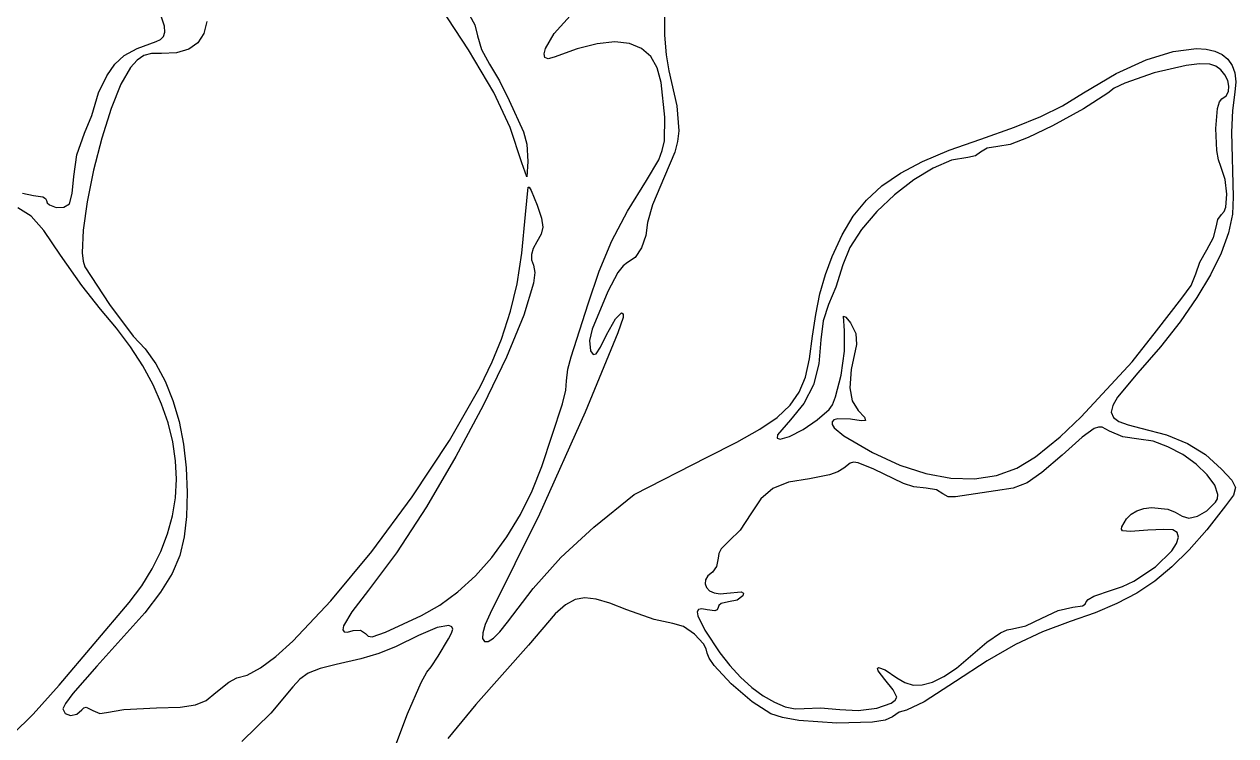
# Model space of a CAD drawing. Extents: x 56 to 1033, y 17 to 979.
# Drawn here: x 901.4 to 1033.2, y 341.4 to 418.8 of the extents above; entities that cross this region are included whole.
import ezdxf

# ---------------------------------------------------------------- set-up
doc = ezdxf.new("R2010")
doc.units = 0

msp = doc.modelspace()

# ---------------------------------------------------------------- linework, layer by layer
at = {"layer": 'Layer 1'}
for p, q in [((949.742872, 416.003456), (945.63178, 422.259705)), ((971.077502, 422.431493), (971.064996, 417.603)), ((916.643941, 418.565074), (915.973581, 420.616479)), ((921.258644, 419.083547), (920.948597, 417.785584)), ((949.844512, 419.771805), (950.415349, 418.723909)), ((959.054364, 417.769357), (960.79648, 419.681965)), ((916.550661, 417.43067), (916.689026, 417.903837)), ((916.689026, 417.903837), (916.643941, 418.565074)), ((920.948597, 417.785584), (920.291495, 416.767884)), ((950.415349, 418.723909), (950.71798, 417.512195)), ((958.088986, 416.143109), (959.054364, 417.769357)), ((913.674996, 416.137741), (915.75342, 416.88382)), ((915.75342, 416.88382), (916.236305, 417.104391)), ((916.236305, 417.104391), (916.550661, 417.43067)), ((920.291495, 416.767884), (919.29578, 416.050666)), ((950.71798, 417.512195), (951.15981, 416.020919)), ((963.732959, 416.659674), (961.537447, 416.109015)), ((965.635845, 416.850579), (963.732959, 416.659674)), ((967.243506, 416.682351), (965.635845, 416.850579)), ((968.553343, 416.155609), (967.243506, 416.682351)), ((971.064996, 417.603), (971.233506, 415.44687)), ((911.246002, 414.450639), (912.256189, 415.38479)), ((912.256189, 415.38479), (913.674996, 416.137741)), ((914.427765, 415.37423), (913.702376, 414.88913)), ((915.260734, 415.592488), (914.427765, 415.37423)), ((916.32229, 415.598555), (915.260734, 415.592488)), ((917.969897, 415.65415), (916.32229, 415.598555)), ((919.29578, 416.050666), (917.969897, 415.65415)), ((952.473222, 411.372219), (949.742872, 416.003456)), ((951.15981, 416.020919), (952.00682, 414.454395)), ((957.941595, 415.550518), (958.088986, 416.143109)), ((958.041213, 415.165294), (957.941595, 415.550518)), ((958.405449, 415.032697), (958.041213, 415.165294)), ((959.05191, 415.197985), (958.405449, 415.032697)), ((961.537447, 416.109015), (959.05191, 415.197985)), ((969.562755, 415.270971), (968.553343, 416.155609)), ((970.269144, 414.029057), (969.562755, 415.270971)), ((971.233506, 415.44687), (971.53064, 413.718025)), ((1023.451034, 414.918147), (1026.391997, 415.824166)), ((1026.391997, 415.824166), (1028.91004, 416.133896)), ((1028.91004, 416.133896), (1029.98442, 416.065022)), ((1029.98442, 416.065022), (1030.921814, 415.846918)), ((1030.921814, 415.846918), (1031.711804, 415.479531)), ((1031.711804, 415.479531), (1032.343971, 414.96281)), ((910.39344, 413.16096), (911.246002, 414.450639)), ((912.96356, 414.082535), (911.912721, 412.273951)), ((913.702376, 414.88913), (912.96356, 414.082535)), ((952.00682, 414.454395), (953.107224, 412.618025)), ((970.66991, 412.430485), (970.269144, 414.029057)), ((1020.170499, 413.41626), (1023.451034, 414.918147)), ((1027.782673, 414.287042), (1024.326638, 413.493856)), ((1029.255894, 414.466268), (1027.782673, 414.287042)), ((1030.3732, 414.4475), (1029.255894, 414.466268)), ((1031.026232, 414.229902), (1030.3732, 414.4475)), ((1031.580963, 413.820842), (1031.026232, 414.229902)), ((1032.016705, 413.279755), (1031.580963, 413.820842)), ((1032.343971, 414.96281), (1032.807897, 414.296701)), ((1032.807897, 414.296701), (1033.093163, 413.481152)), ((909.492712, 411.332591), (910.39344, 413.16096)), ((953.107224, 412.618025), (954.15833, 410.477965)), ((971.53064, 413.718025), (972.379905, 409.914933)), ((1016.63374, 411.318925), (1020.170499, 413.41626)), ((1024.326638, 413.493856), (1021.121383, 412.386445)), ((1032.312775, 412.666075), (1032.016705, 413.279755)), ((1032.448485, 412.039236), (1032.312775, 412.666075)), ((1033.18935, 412.516111), (1033.08604, 411.401525)), ((1033.093163, 413.481152), (1033.18935, 412.516111)), ((909.10629, 410.10288), (909.492712, 411.332591)), ((911.912721, 412.273951), (910.848983, 409.609934)), ((954.261014, 407.545699), (952.473222, 411.372219)), ((971.099275, 408.670775), (970.66991, 412.430485)), ((1014.348849, 409.922338), (1016.63374, 411.318925)), ((1019.2832, 411.28331), (1016.6324, 409.57663)), ((1019.961639, 411.814437), (1019.2832, 411.28331)), ((1021.121383, 412.386445), (1019.961639, 411.814437)), ((1032.156084, 410.98382), (1032.40315, 411.458673)), ((1032.40315, 411.458673), (1032.448485, 412.039236)), ((1033.08604, 411.401525), (1032.820742, 409.382869)), ((908.757829, 408.843296), (909.10629, 410.10288)), ((954.15833, 410.477965), (955.71385, 407.098755)), ((972.379905, 409.914933), (972.603571, 407.205663)), ((1011.96779, 408.729988), (1014.348849, 409.922338)), ((1031.205806, 409.607467), (1031.411162, 410.334387)), ((1031.411162, 410.334387), (1031.6866, 410.67411)), ((1031.6866, 410.67411), (1032.156084, 410.98382)), ((907.94811, 406.94313), (908.757829, 408.843296)), ((910.848983, 409.609934), (909.840517, 406.389214)), ((971.047434, 406.096568), (971.099275, 408.670775)), ((1009.121581, 407.576258), (1011.96779, 408.729988)), ((1016.6324, 409.57663), (1013.244161, 407.729187)), ((1031.0132, 407.433727), (1031.205806, 409.607467)), ((1032.820742, 409.382869), (1032.708002, 407.047779)), ((955.54443, 403.703605), (954.261014, 407.545699)), ((1005.44124, 406.295535), (1009.121581, 407.576258)), ((1013.244161, 407.729187), (1010.611463, 406.451704)), ((1031.124494, 405.036282), (1031.0132, 407.433727)), ((907.135635, 404.586811), (907.94811, 406.94313)), ((909.840517, 406.389214), (908.955494, 402.910518)), ((955.71385, 407.098755), (956.077234, 405.725064)), ((970.809869, 405.042662), (971.047434, 406.096568)), ((972.471588, 406.037744), (972.172145, 404.875123)), ((972.603571, 407.205663), (972.471588, 406.037744)), ((1002.014496, 405.079904), (1005.44124, 406.295535)), ((1010.611463, 406.451704), (1008.657008, 405.710161)), ((1032.708002, 407.047779), (1032.91984, 400.021925)), ((906.7809, 402.2305), (907.135635, 404.586811)), ((956.077234, 405.725064), (956.19323, 403.858795)), ((970.414573, 404.031494), (970.809869, 405.042662)), ((972.172145, 404.875123), (971.05613, 402.208225)), ((999.125266, 403.863089), (1002.014496, 405.079904)), ((1005.4399, 404.88146), (1004.87925, 404.465432)), ((1006.137513, 405.297504), (1005.4399, 404.88146)), ((1007.3035, 405.47054), (1006.137513, 405.297504)), ((1008.657008, 405.710161), (1007.3035, 405.47054)), ((1031.299013, 404.029729), (1031.124494, 405.036282)), ((956.067055, 402.176609), (955.54443, 403.703605)), ((956.19323, 403.858795), (956.067055, 402.176609)), ((969.10088, 401.799185), (970.414573, 404.031494)), ((996.70578, 402.591603), (999.125266, 403.863089)), ((1002.264165, 403.986003), (1000.259886, 403.137757)), ((1004.0426, 404.29239), (1002.264165, 403.986003)), ((1004.87925, 404.465432), (1004.0426, 404.29239)), ((1031.5554, 403.29852), (1031.299013, 404.029729)), ((1032.039248, 401.893232), (1031.5554, 403.29852)), ((906.633216, 400.385593), (906.78083, 402.23062)), ((906.78083, 402.23062), (906.7809, 402.2305)), ((908.955494, 402.910518), (908.262086, 399.472573)), ((971.05613, 402.208225), (969.75422, 399.155604)), ((994.688267, 401.211958), (996.70578, 402.591603)), ((1000.259886, 403.137757), (998.15381, 401.854029)), ((955.93916, 398.107375), (956.22173, 401.052785)), ((956.22173, 401.052785), (956.326359, 401.080342)), ((956.326359, 401.080342), (956.546196, 400.7199)), ((956.546196, 400.7199), (957.2028, 399.092335)), ((967.020182, 398.452749), (969.10088, 401.799185)), ((993.004958, 399.670666), (994.688267, 401.211958)), ((998.15381, 401.854029), (996.069988, 400.241194)), ((1032.221963, 400.298727), (1032.039248, 401.893232)), ((901.219165, 400.428563), (902.42387, 400.1688)), ((902.42387, 400.1688), (903.413035, 400.008455)), ((903.413035, 400.008455), (903.713944, 399.834886)), ((903.713944, 399.834886), (903.82446, 399.62293)), ((903.82446, 399.62293), (903.910825, 399.349006)), ((903.910825, 399.349006), (904.14284, 399.128473)), ((906.31905, 399.25863), (906.633216, 400.385593)), ((908.262086, 399.472573), (907.828465, 396.37411)), ((991.58808, 397.91424), (993.004958, 399.670666)), ((996.069988, 400.241194), (994.132466, 398.405627)), ((1032.096145, 398.906247), (1032.221963, 400.298727)), ((1032.91984, 400.021925), (1032.833344, 398.148898)), ((902.153998, 397.917243), (900.724913, 398.814537)), ((904.14284, 399.128473), (904.881356, 398.871305)), ((904.881356, 398.871305), (905.715072, 398.898874)), ((905.715072, 398.898874), (906.31905, 399.25863)), ((955.52286, 393.882244), (955.93916, 398.107375)), ((957.2028, 399.092335), (957.654964, 397.681071)), ((965.331281, 395.233178), (967.020182, 398.452749)), ((969.75422, 399.155604), (969.21272, 397.235655)), ((994.132466, 398.405627), (992.465295, 396.453704)), ((1031.23835, 397.552533), (1031.6544, 398.10703)), ((1031.6544, 398.10703), (1031.915226, 398.408028)), ((1031.915226, 398.408028), (1032.096145, 398.906247)), ((1032.833344, 398.148898), (1032.388574, 396.105083)), ((903.528373, 396.35288), (902.153998, 397.917243)), ((957.800137, 396.723164), (957.635317, 395.95427)), ((957.654964, 397.681071), (957.800137, 396.723164)), ((969.21272, 397.235655), (969.029933, 395.805242)), ((990.369864, 395.889192), (991.58808, 397.91424)), ((1030.766788, 395.58946), (1031.0653, 396.73063)), ((1031.0653, 396.73063), (1031.23835, 397.552533)), ((905.34022, 393.68927), (903.528373, 396.35288)), ((907.828465, 396.37411), (907.722803, 393.913854)), ((957.635317, 395.95427), (957.1575, 395.110045)), ((969.029933, 395.805242), (968.544011, 394.473504)), ((989.28254, 393.542035), (990.369864, 395.889192)), ((992.465295, 396.453704), (991.192524, 394.4918)), ((1030.0491, 394.26733), (1030.766788, 395.58946)), ((1032.388574, 396.105083), (1031.591451, 393.901383)), ((956.753142, 394.385783), (956.564254, 393.752316)), ((957.1575, 395.110045), (956.753142, 394.385783)), ((963.941077, 391.94371), (965.331281, 395.233178)), ((968.544011, 394.473504), (967.848617, 393.428856)), ((991.192524, 394.4918), (990.4382, 392.62629)), ((1029.278925, 392.899303), (1030.0491, 394.26733)), ((907.652754, 390.379366), (905.34022, 393.68927)), ((907.722803, 393.913854), (907.814259, 393.016407)), ((907.814259, 393.016407), (908.01327, 392.390535)), ((955.008957, 390.540865), (955.52286, 393.882244)), ((956.564254, 393.752316), (956.584584, 393.164294)), ((956.584584, 393.164294), (956.80788, 392.576365)), ((967.03741, 392.859715), (966.538545, 392.506141)), ((967.848617, 393.428856), (967.03741, 392.859715)), ((988.558809, 391.567995), (989.28254, 393.542035)), ((1028.8545, 391.64769), (1029.278925, 392.899303)), ((1031.591451, 393.901383), (1030.44789, 391.548701)), ((908.01327, 392.390535), (910.691579, 388.305536)), ((956.945165, 391.807978), (956.796371, 390.615172)), ((956.80788, 392.576365), (956.945165, 391.807978)), ((962.75647, 388.387585), (963.941077, 391.94371)), ((965.96726, 391.795679), (964.88934, 389.716615)), ((966.538545, 392.506141), (965.96726, 391.795679)), ((987.961375, 389.454796), (988.558809, 391.567995)), ((990.4382, 392.62629), (989.695149, 390.213214)), ((1028.328475, 390.385296), (1028.8545, 391.64769)), ((1030.44789, 391.548701), (1028.963811, 389.057942)), ((909.69783, 387.79844), (907.652754, 390.379366)), ((954.302811, 387.595516), (955.008957, 390.540865)), ((956.796371, 390.615172), (955.74184, 387.155618)), ((989.695149, 390.213214), (988.89788, 388.2963)), ((1027.3145, 388.9913), (1028.328475, 390.385296)), ((964.88934, 389.716615), (963.19107, 385.629155)), ((987.492806, 387.212975), (987.961375, 389.454796)), ((1024.5766, 385.44178), (1027.3145, 388.9913)), ((1028.963811, 389.057942), (1027.145131, 386.440007)), ((911.431114, 385.751885), (909.69783, 387.79844)), ((910.691579, 388.305536), (913.25276, 384.853065)), ((953.30978, 384.558475), (954.302811, 387.595516)), ((960.91224, 382.616315), (962.75647, 388.387585)), ((988.89788, 388.2963), (988.306519, 386.526519)), ((955.74184, 387.155618), (953.846881, 382.596325)), ((964.74166, 385.011145), (965.717811, 386.760165)), ((965.717811, 386.760165), (966.382799, 387.404011)), ((966.539397, 386.907342), (965.99038, 385.234815)), ((966.382799, 387.404011), (966.536973, 387.30045)), ((966.536973, 387.30045), (966.539397, 386.907342)), ((987.15567, 384.853065), (987.492806, 387.212975)), ((988.306519, 386.526519), (988.05862, 384.46726)), ((990.61599, 385.44178), (990.520393, 387.047261)), ((990.520393, 387.047261), (990.770779, 386.941075)), ((990.770779, 386.941075), (991.29397, 386.32541)), ((991.29397, 386.32541), (991.874725, 385.147237)), ((1027.145131, 386.440007), (1024.997768, 383.7058)), ((912.961199, 383.694271), (911.431114, 385.751885)), ((913.25276, 384.853065), (914.56006, 383.485096)), ((965.99038, 385.234815), (962.40501, 376.605905)), ((963.19107, 385.629155), (962.882866, 384.406631)), ((964.072621, 383.658483), (964.74166, 385.011145)), ((986.824575, 382.41843), (987.15567, 384.853065)), ((990.615562, 383.250978), (990.61599, 385.44178)), ((991.874725, 385.147237), (991.94539, 383.96908)), ((1021.925188, 382.075534), (1024.5766, 385.44178)), ((914.2877, 381.629512), (912.961199, 383.694271)), ((952.301467, 382.080182), (953.30978, 384.558475)), ((962.882866, 384.406631), (963.00517, 383.272825)), ((963.606662, 382.964403), (964.072621, 383.658483)), ((988.05862, 384.46726), (987.853995, 381.875369)), ((991.94539, 383.96908), (991.360292, 381.233396)), ((1024.997768, 383.7058), (1022.52764, 380.866225)), ((914.56006, 383.485096), (915.722305, 381.848151)), ((953.846881, 382.596325), (951.314089, 377.335915)), ((960.534465, 381.291754), (960.91224, 382.616315)), ((963.00517, 383.272825), (963.274081, 382.859113)), ((963.274081, 382.859113), (963.606662, 382.964403)), ((986.370912, 380.430465), (986.824575, 382.41843)), ((990.252101, 380.63336), (990.615562, 383.250978)), ((915.410233, 379.561528), (914.2877, 381.629512)), ((915.722305, 381.848151), (916.730258, 379.968911)), ((950.995073, 379.379103), (952.301467, 382.080182)), ((960.37734, 380.007265), (960.534465, 381.291754)), ((987.853995, 381.875369), (987.242259, 379.582185)), ((991.360292, 381.233396), (991.191984, 379.263241)), ((1016.3733, 376.08635), (1021.925188, 382.075534)), ((1022.52764, 380.866225), (1020.337212, 378.244321)), ((916.328412, 377.494234), (915.410233, 379.561528)), ((916.730258, 379.968911), (917.574682, 377.874055)), ((960.300527, 378.995051), (960.37734, 380.007265)), ((985.698603, 378.779034), (986.370912, 380.430465)), ((987.242259, 379.582185), (986.210865, 377.555986)), ((989.65858, 378.27969), (990.252101, 380.63336)), ((947.653173, 373.5198), (950.995073, 379.379103)), ((959.950212, 377.52654), (960.300527, 378.995051)), ((984.711572, 377.353998), (985.698603, 378.779034)), ((989.3171, 377.417698), (989.65858, 378.27969)), ((991.191984, 379.263241), (991.445683, 377.851756)), ((1020.337212, 378.244321), (1019.804483, 377.321701)), ((917.041853, 375.431548), (916.328412, 377.494234)), ((917.574682, 377.874055), (918.246342, 375.590263)), ((951.314089, 377.335915), (948.346058, 371.773011)), ((957.70981, 370.715135), (959.950212, 377.52654)), ((983.313741, 376.04522), (984.711572, 377.353998)), ((986.210865, 377.555986), (984.74727, 375.76505)), ((988.96797, 376.88073), (989.3171, 377.417698)), ((991.445683, 377.851756), (992.12661, 376.79208)), ((1019.804483, 377.321701), (1019.649915, 376.601064)), ((962.40501, 376.605905), (957.44215, 365.505674)), ((981.409032, 374.742563), (983.313741, 376.04522)), ((984.74727, 375.76505), (983.340438, 374.133566)), ((986.114526, 374.736579), (987.661991, 375.77692)), ((987.661991, 375.77692), (988.96797, 376.88073)), ((989.479752, 375.773004), (989.275434, 375.55787)), ((989.88621, 375.898673), (989.479752, 375.773004)), ((991.28834, 375.83829), (989.88621, 375.898673)), ((992.453534, 375.666207), (991.28834, 375.83829)), ((992.12661, 376.79208), (992.794081, 376.053684)), ((992.929251, 375.708199), (992.453534, 375.666207)), ((992.794081, 376.053684), (992.929251, 375.708199)), ((1014.078325, 373.931959), (1016.3733, 376.08635)), ((1019.649915, 376.601064), (1019.875888, 376.039729)), ((1019.875888, 376.039729), (1020.484781, 375.595019)), ((1020.484781, 375.595019), (1021.478972, 375.224254)), ((917.55017, 373.377386), (917.041853, 375.431548)), ((918.246342, 375.590263), (918.735999, 373.144214)), ((978.901368, 373.335891), (981.409032, 374.742563)), ((984.662096, 373.963168), (986.114526, 374.736579)), ((989.275434, 375.55787), (989.277559, 375.264102)), ((989.277559, 375.264102), (989.490428, 374.902532)), ((989.490428, 374.902532), (990.56561, 374.01931)), ((1017.789497, 374.82427), (1016.476443, 373.883251)), ((1018.247159, 374.987151), (1017.789497, 374.82427)), ((1018.640908, 374.979724), (1018.247159, 374.987151)), ((1019.44266, 374.55829), (1018.640908, 374.979724)), ((1020.912422, 373.92418), (1019.44266, 374.55829)), ((1021.478972, 375.224254), (1022.86084, 374.884755)), ((1022.86084, 374.884755), (1025.660006, 374.148708)), ((917.85298, 371.335666), (917.55017, 373.377386)), ((918.735999, 373.144214), (919.034417, 370.562588)), ((943.614337, 367.402984), (947.653173, 373.5198)), ((975.69467, 371.715065), (978.901368, 373.335891)), ((983.340438, 374.133566), (983.287788, 373.771903)), ((983.287788, 373.771903), (983.64122, 373.66015)), ((983.64122, 373.66015), (984.662096, 373.963168)), ((990.56561, 374.01931), (993.657456, 372.225443)), ((1011.407, 371.74564), (1014.078325, 373.931959)), ((1016.476443, 373.883251), (1014.28976, 371.94799)), ((1022.64626, 373.66045), (1020.912422, 373.92418)), ((1024.186628, 373.443855), (1022.64626, 373.66045)), ((1025.81416, 372.856655), (1024.186628, 373.443855)), ((1025.660006, 374.148708), (1027.94349, 373.218131)), ((1027.94349, 373.218131), (1029.883399, 372.005721)), ((948.346058, 371.773011), (945.145383, 366.306237)), ((967.74001, 367.641435), (975.69467, 371.715065)), ((993.657456, 372.225443), (996.634809, 370.860227)), ((1009.374201, 370.510812), (1011.40661, 371.74564)), ((1011.40661, 371.74564), (1011.407, 371.74564)), ((1014.28976, 371.94799), (1012.102583, 370.041178)), ((1027.414411, 371.992722), (1025.81416, 372.856655)), ((1028.872935, 370.945931), (1027.414411, 371.992722)), ((1029.883399, 372.005721), (1031.65184, 370.424175)), ((917.949897, 369.310305), (917.85298, 371.335666)), ((919.034417, 370.562588), (919.13236, 367.872065)), ((956.659133, 368.038842), (957.70981, 370.715135)), ((990.53819, 370.52819), (989.91786, 370.137936)), ((991.245323, 371.082322), (990.53819, 370.52819)), ((991.620644, 371.169938), (991.245323, 371.082322)), ((992.121254, 371.102841), (991.620644, 371.169938)), ((993.830695, 370.419277), (992.121254, 371.102841)), ((997.03836, 368.86116), (993.830695, 370.419277)), ((996.634809, 370.860227), (999.485383, 369.925002)), ((1007.153589, 369.712674), (1009.374201, 370.510812)), ((1030.075287, 369.810158), (1028.872935, 370.945931)), ((1031.65184, 370.424175), (1032.755759, 369.229364)), ((917.840536, 367.305219), (917.949897, 369.310305)), ((986.83781, 369.34791), (984.541832, 368.997232)), ((989.01341, 369.78532), (986.83781, 369.34791)), ((989.91786, 370.137936), (989.01341, 369.78532)), ((999.485383, 369.925002), (1002.196895, 369.421109)), ((1002.196895, 369.421109), (1004.757058, 369.349886)), ((1004.757058, 369.349886), (1007.153589, 369.712674)), ((1012.102583, 370.041178), (1010.497697, 368.935064)), ((1030.907023, 368.679275), (1030.075287, 369.810158)), ((1032.755759, 369.229364), (1033.168065, 368.413165)), ((919.13236, 367.872065), (919.063458, 365.280626)), ((955.379744, 365.473235), (956.659133, 368.038842)), ((982.83047, 368.31602), (981.52725, 367.199005)), ((984.541832, 368.997232), (982.83047, 368.31602)), ((998.18553, 368.506309), (997.03836, 368.86116)), ((999.50718, 368.35872), (998.18553, 368.506309)), ((1000.63965, 368.17864), (999.50718, 368.35872)), ((1001.33196, 367.74566), (1000.63965, 368.17864)), ((1001.887835, 367.392583), (1001.33196, 367.74566)), ((1007.04606, 368.05648), (1002.69226, 367.40288)), ((1008.977918, 368.362535), (1007.04606, 368.05648)), ((1010.497697, 368.935064), (1008.977918, 368.362535)), ((1031.253695, 367.647158), (1030.907023, 368.679275)), ((1033.168065, 368.413165), (1032.928659, 367.599441)), ((917.524513, 365.324325), (917.840536, 367.305219)), ((939.20882, 361.451075), (943.614337, 367.402984)), ((963.356426, 364.108265), (967.74001, 367.641435)), ((981.52725, 367.199005), (980.4557, 365.54092)), ((1002.69226, 367.40288), (1001.887835, 367.392583)), ((1032.07744, 366.412055), (1030.024726, 363.819785)), ((1030.042522, 365.887422), (1031.00086, 366.80768)), ((1031.00086, 366.80768), (1031.209369, 367.197472)), ((1031.209369, 367.197472), (1031.253695, 367.647158)), ((1032.928659, 367.599441), (1032.07744, 366.412055)), ((917.001442, 363.371541), (917.524513, 365.324325)), ((919.063458, 365.280626), (918.816964, 363.050876)), ((945.145383, 366.306237), (941.914659, 361.334214)), ((957.44215, 365.505674), (952.09571, 354.729705)), ((953.902079, 363.055947), (955.379744, 365.473235)), ((980.4557, 365.54092), (979.296414, 363.7769)), ((1021.32036, 364.99702), (1021.797895, 365.514529)), ((1021.797895, 365.514529), (1022.437902, 365.898748)), ((1022.437902, 365.898748), (1023.198535, 366.147636)), ((1023.198535, 366.147636), (1024.037947, 366.259151)), ((1024.037947, 366.259151), (1025.785724, 366.061901)), ((1025.785724, 366.061901), (1026.610395, 365.749054)), ((1026.610395, 365.749054), (1027.34646, 365.29067)), ((1027.34646, 365.29067), (1028.078673, 365.072164)), ((1028.078673, 365.072164), (1029.02291, 365.289999)), ((1029.02291, 365.289999), (1030.042522, 365.887422)), ((959.782801, 360.803723), (963.356426, 364.108265)), ((979.296414, 363.7769), (978.09749, 362.61018)), ((1020.747999, 363.87196), (1020.800926, 364.129738)), ((1020.869135, 363.71215), (1020.747999, 363.87196)), ((1020.800926, 364.129738), (1021.32036, 364.99702)), ((1023.63736, 363.76348), (1021.742207, 363.628612)), ((1025.350315, 363.869584), (1023.63736, 363.76348)), ((1026.353423, 363.808611), (1025.350315, 363.869584)), ((1026.824724, 363.54088), (1026.353423, 363.808611)), ((1030.024726, 363.819785), (1028.108618, 361.633692)), ((916.27094, 361.450784), (917.001442, 363.371541)), ((918.816964, 363.050876), (918.315754, 361.034854)), ((952.256575, 360.82461), (953.902079, 363.055947)), ((978.09749, 362.61018), (977.230797, 361.752209)), ((1021.742207, 363.628612), (1020.869135, 363.71215)), ((1026.754271, 362.3385), (1026.94226, 363.02671)), ((1026.94226, 363.02671), (1026.824724, 363.54088)), ((915.33262, 359.56597), (916.27094, 361.450784)), ((934.76688, 356.086491), (939.20882, 361.451075)), ((941.914659, 361.334214), (938.85648, 357.255565)), ((976.967143, 361.23094), (976.87031, 360.7304)), ((977.230797, 361.752209), (976.967143, 361.23094)), ((1024.445798, 359.809968), (1026.232918, 361.539081)), ((1026.232918, 361.539081), (1026.754271, 362.3385)), ((1028.108618, 361.633692), (1026.252102, 359.796519)), ((918.315754, 361.034854), (917.482706, 359.084596)), ((950.473669, 358.816857), (952.256575, 360.82461)), ((956.745631, 357.452437), (959.782801, 360.803723)), ((976.697271, 359.819494), (976.28124, 359.22796)), ((976.87031, 360.7304), (976.697271, 359.819494)), ((1022.092258, 358.246067), (1024.445798, 359.809968)), ((1026.252102, 359.796519), (1024.378165, 358.251013)), ((914.186098, 357.721016), (915.33262, 359.56597)), ((917.482706, 359.084596), (916.240699, 357.052141)), ((948.583799, 357.070322), (950.473669, 358.816857)), ((975.770933, 358.810176), (975.504111, 358.367446)), ((976.28124, 359.22796), (975.770933, 358.810176)), ((912.83099, 355.91984), (914.186098, 357.721016)), ((938.85648, 357.255565), (937.033346, 354.910655)), ((953.97141, 353.779035), (956.745631, 357.452437)), ((975.504111, 358.367446), (975.459751, 357.930828)), ((975.459751, 357.930828), (975.616832, 357.531381)), ((975.616832, 357.531381), (975.954333, 357.200164)), ((975.954333, 357.200164), (976.45123, 356.968236)), ((1017.73736, 356.593435), (1019.68366, 357.25408)), ((1019.68366, 357.25408), (1020.862882, 357.653166)), ((1020.862882, 357.653166), (1022.092258, 358.246067)), ((1024.378165, 358.251013), (1022.409794, 356.939918)), ((905.214595, 346.919144), (912.83099, 355.91984)), ((916.240699, 357.052141), (914.512611, 354.789526)), ((930.618772, 351.73165), (934.76688, 356.086491)), ((946.6174, 355.622637), (948.583799, 357.070322)), ((961.316572, 356.251659), (960.270893, 355.67869)), ((962.39907, 356.441229), (961.316572, 356.251659)), ((963.628591, 356.286889), (962.39907, 356.441229)), ((965.11534, 355.828128), (963.628591, 356.286889)), ((966.96952, 355.104435), (965.11534, 355.828128)), ((976.45123, 356.968236), (977.086503, 356.866655)), ((977.086503, 356.866655), (977.83913, 356.92648)), ((978.01373, 355.988), (977.206182, 355.803316)), ((977.83913, 356.92648), (979.39323, 357.080808)), ((978.94299, 356.185005), (978.01373, 355.988)), ((979.57156, 356.65864), (978.94299, 356.185005)), ((979.39323, 357.080808), (979.642317, 356.943653)), ((979.642317, 356.943653), (979.57156, 356.65864)), ((1016.812683, 355.75409), (1016.92776, 355.97953)), ((1016.92776, 355.97953), (1017.145238, 356.259735)), ((1017.145238, 356.259735), (1017.73736, 356.593435)), ((1022.409794, 356.939918), (1020.269974, 355.80598)), ((914.512611, 354.789526), (909.2897, 348.981965)), ((937.033346, 354.910655), (936.14786, 353.397635)), ((940.68304, 352.675565), (944.60491, 354.511435)), ((944.60491, 354.511435), (946.6174, 355.622637)), ((952.09571, 354.729705), (951.541076, 353.541117)), ((959.151827, 354.682834), (956.25272, 351.264505)), ((960.270893, 355.67869), (959.151827, 354.682834)), ((969.925245, 354.064331), (966.96952, 355.104435)), ((974.760852, 355.168225), (974.607249, 354.91556)), ((974.607249, 354.91556), (974.665072, 354.461686)), ((975.123339, 355.228296), (974.760852, 355.168225)), ((975.69217, 355.10439), (975.123339, 355.228296)), ((976.53468, 355.016114), (975.69217, 355.10439)), ((976.781266, 355.137078), (976.53468, 355.016114)), ((976.87031, 355.35923), (976.781266, 355.137078)), ((976.96053, 355.603389), (976.87031, 355.35923)), ((977.206182, 355.803316), (976.96053, 355.603389)), ((1012.08216, 354.22295), (1013.872798, 355.053505)), ((1013.872798, 355.053505), (1015.46956, 355.39893)), ((1017.881694, 354.791944), (1015.16794, 353.840555)), ((1015.46956, 355.39893), (1016.499372, 355.569478)), ((1016.499372, 355.569478), (1016.812683, 355.75409)), ((1020.269974, 355.80598), (1017.881694, 354.791944)), ((936.14786, 353.397635), (936.056506, 352.952494)), ((947.582877, 353.411331), (946.321096, 353.187257)), ((947.907112, 353.287258), (947.582877, 353.411331)), ((948.01412, 353.00714), (947.907112, 353.287258)), ((951.541076, 353.541117), (951.270139, 352.628652)), ((953.151692, 352.72479), (953.97141, 353.779035)), ((971.94206, 353.631735), (969.925245, 354.064331)), ((973.101827, 353.29419), (971.94206, 353.631735)), ((974.327275, 352.46437), (973.101827, 353.29419)), ((974.665072, 354.461686), (975.42516, 352.915847)), ((1008.91406, 353.0448), (1010.355948, 353.391344)), ((1010.355948, 353.391344), (1012.08216, 354.22295)), ((1015.16794, 353.840555), (1012.183851, 352.738667)), ((936.056506, 352.952494), (936.199289, 352.714618)), ((936.199289, 352.714618), (936.576118, 352.68377)), ((936.576118, 352.68377), (937.1869, 352.859715)), ((937.1869, 352.859715), (937.963695, 352.909474)), ((937.963695, 352.909474), (938.53343, 352.531065)), ((938.53343, 352.531065), (938.821119, 352.252393)), ((938.821119, 352.252393), (939.243941, 352.18147)), ((939.243941, 352.18147), (940.68304, 352.675565)), ((944.30551, 352.32675), (941.873325, 351.149524)), ((946.321096, 353.187257), (944.30551, 352.32675)), ((946.42373, 350.0966), (947.53809, 351.98285)), ((947.53809, 351.98285), (947.89431, 352.571997)), ((947.89431, 352.571997), (948.01412, 353.00714)), ((951.270139, 352.628652), (951.253778, 352.00707)), ((951.253778, 352.00707), (951.462872, 351.691133)), ((951.868303, 351.695599), (952.44095, 352.035232)), ((952.44095, 352.035232), (953.151692, 352.72479)), ((975.297716, 351.416495), (974.327275, 352.46437)), ((975.42516, 352.915847), (977.06144, 350.46178)), ((1006.11656, 351.59872), (1007.58101, 352.619109)), ((1007.58101, 352.619109), (1008.30986, 352.930021)), ((1008.30986, 352.930021), (1008.91406, 353.0448)), ((1012.183851, 352.738667), (1009.244902, 351.352568)), ((928.75811, 350.064889), (930.618772, 351.73165)), ((941.873325, 351.149524), (939.986409, 350.380414)), ((956.25272, 351.264505), (950.54116, 344.827445)), ((951.462872, 351.691133), (951.868303, 351.695599)), ((975.587093, 350.89648), (975.297716, 351.416495)), ((975.69246, 350.424785), (975.587093, 350.89648)), ((1002.798615, 348.797248), (1006.11656, 351.59872)), ((1009.244902, 351.352568), (1006.153723, 349.578827)), ((927.094753, 348.808972), (928.75811, 350.064889)), ((938.01747, 349.799844), (935.33922, 349.18824)), ((939.986409, 350.380414), (938.01747, 349.799844)), ((945.65826, 348.91844), (946.42373, 350.0966)), ((975.896564, 349.854062), (975.69246, 350.424785)), ((976.45392, 349.053198), (975.896564, 349.854062)), ((977.06144, 350.46178), (978.154796, 349.057168)), ((1006.153723, 349.578827), (1002.71294, 347.314015)), ((909.2897, 348.981965), (906.695922, 346.017065)), ((924.52508, 347.740875), (925.669982, 348.0167)), ((925.669982, 348.0167), (927.094753, 348.808972)), ((932.301586, 348.234737), (931.367153, 347.597768)), ((933.578719, 348.740663), (932.301586, 348.234737)), ((935.33922, 349.18824), (933.578719, 348.740663)), ((944.59518, 347.239993), (945.196239, 348.334157)), ((945.196239, 348.334157), (945.65826, 348.91844)), ((978.298651, 347.076074), (976.45392, 349.053198)), ((978.154796, 349.057168), (979.327858, 347.795067)), ((994.214985, 348.761189), (994.324408, 348.865234)), ((994.287067, 348.506956), (994.214985, 348.761189)), ((995.02917, 347.55565), (994.287067, 348.506956)), ((994.324408, 348.865234), (995.034337, 348.615027)), ((995.034337, 348.615027), (996.31, 347.74088)), ((1001.418778, 347.880376), (1002.798615, 348.797248)), ((902.35969, 343.795357), (905.214595, 346.919144)), ((922.25403, 346.139305), (923.64217, 347.270428)), ((923.64217, 347.270428), (924.52508, 347.740875)), ((930.63475, 346.75706), (928.235033, 343.880919)), ((931.367153, 347.597768), (930.63475, 346.75706)), ((943.096775, 343.823731), (944.59518, 347.239993)), ((980.567179, 345.123457), (978.298651, 347.076074)), ((979.327858, 347.795067), (980.548782, 346.696498)), ((980.548782, 346.696498), (981.78572, 345.782484)), ((995.933769, 346.429943), (995.02917, 347.55565)), ((996.31, 347.74088), (997.176448, 347.208945)), ((997.176448, 347.208945), (998.095527, 346.947083)), ((998.095527, 346.947083), (999.092258, 346.965137)), ((999.092258, 346.965137), (1000.191667, 347.272954)), ((1002.71294, 347.314015), (999.292537, 345.119276)), ((1000.191667, 347.272954), (1001.418778, 347.880376)), ((906.695922, 346.017065), (905.903307, 344.946784)), ((921.176731, 345.27722), (922.25403, 346.139305)), ((981.78572, 345.782484), (983.006825, 345.074046)), ((995.689966, 344.966096), (996.145264, 345.289125)), ((996.31, 345.638), (995.933769, 346.429943)), ((996.145264, 345.289125), (996.31, 345.63801)), ((996.31, 345.63801), (996.31, 345.638)), ((905.903307, 344.946784), (905.60795, 344.353775)), ((905.60795, 344.353775), (905.84793, 343.837381)), ((907.121872, 343.764109), (907.67184, 344.235105)), ((907.67184, 344.235105), (907.890192, 344.470923)), ((907.890192, 344.470923), (908.15621, 344.541269)), ((908.15621, 344.541269), (908.85898, 344.184305)), ((908.85898, 344.184305), (909.631632, 343.83821)), ((910.35831, 343.944785), (912.236924, 344.271774)), ((912.236924, 344.271774), (915.77915, 344.455715)), ((915.77915, 344.455715), (918.36774, 344.546776)), ((918.36774, 344.546776), (920.024117, 344.783494)), ((920.024117, 344.783494), (921.176731, 345.27722)), ((950.54116, 344.827445), (947.492504, 341.148901)), ((982.60003, 343.825395), (980.567179, 345.123457)), ((983.006825, 345.074046), (984.180252, 344.592206)), ((984.180252, 344.592206), (985.274152, 344.357987)), ((985.274152, 344.357987), (986.25668, 344.39241)), ((986.25668, 344.39241), (988.016466, 344.480581)), ((988.016466, 344.480581), (990.12465, 344.28553)), ((990.12465, 344.28553), (992.130392, 344.187764)), ((992.130392, 344.187764), (994.14113, 344.44865)), ((994.14113, 344.44865), (995.689966, 344.966096)), ((996.583081, 343.998013), (995.83653, 343.497005)), ((997.38175, 344.206415), (996.583081, 343.998013)), ((999.292537, 345.119276), (997.38175, 344.206415)), ((900.119066, 341.569751), (902.35969, 343.795357)), ((905.84793, 343.837381), (906.433236, 343.63618)), ((906.433236, 343.63618), (907.121872, 343.764109)), ((909.631632, 343.83821), (910.35831, 343.944785)), ((928.235033, 343.880919), (925.058603, 340.794332)), ((941.404705, 339.273074), (943.096775, 343.823731)), ((983.898169, 343.417613), (982.60003, 343.825395)), ((985.650226, 343.105872), (983.898169, 343.417613)), ((989.811927, 342.787994), (985.650226, 343.105872)), ((993.676805, 342.906719), (989.811927, 342.787994)), ((995.057832, 343.140732), (993.676805, 342.906719)), ((995.83653, 343.497005), (995.057832, 343.140732))]:
    msp.add_line(p, q, dxfattribs=at)

doc.saveas('drawing.dxf')
